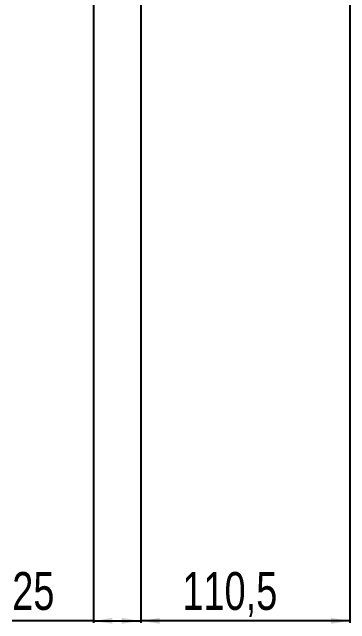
# Model space of a CAD drawing. Header units: millimetres. Extents: x -984 to 2790, y -1538 to 1219.
# Drawn here: x -402.8 to -224.4, y -1329.7 to -1006.7 of the extents above; entities that cross this region are included whole.
import ezdxf

# ---------------------------------------------------------------- set-up
doc = ezdxf.new("R2010")
doc.units = ezdxf.units.MM
doc.layers.add('FORMAT', color=7, linetype='Continuous')
doc.styles.add('SLDTEXTSTYLE0', font='TXT', dxfattribs={"width": 0.75})
doc.dimstyles.new('SLDDIMSTYLE0', dxfattribs={"dimtxt": 20, "dimasz": 10, "dimexe": 0, "dimexo": 0.0625, "dimgap": 5, "dimtad": 2, "dimdec": 1, "dimrnd": 1e-09, "dimzin": 12, "dimdsep": 46, "dimtxsty": 'SLDTEXTSTYLE0', "dimsah": 1, "dimcen": 0.09, "dimadec": 0, "dimazin": 3, "dimtfac": 1, "dimtofl": 0, "dimtmove": 0, "dimatfit": 3, "dimfxl": 0, "dimfrac": 2, "dimtolj": 1, "dimtzin": 12, "dimarcsym": 0})

# ---------------------------------------------------------------- blocks, each defined once
blk = doc.blocks.new('_D_8')
at = {"layer": 'FORMAT'}
for p, q in [((-334.94, -959.18), (-334.94, -1329.21)), ((-224.44, -998.73), (-224.44, -1329.21)), ((-224.44, -1328.21), (-334.94, -1328.21))]:
    blk.add_line(p, q, dxfattribs=at)
for points in [[(-334.94, -1328.21), (-324.94, -1329.75), (-324.94, -1326.67)], [(-224.44, -1328.21), (-234.44, -1326.67), (-234.44, -1329.75)]]:
    blk.add_solid(points, dxfattribs=at)
at = {"layer": 'FORMAT', "insert": (-312.94, -1302.43), "char_height": 20, "attachment_point": 1, "style": 'SLDTEXTSTYLE0'}
blk.add_mtext('110,5', dxfattribs=at)
blk = doc.blocks.new('_D_9')
at = {"layer": 'FORMAT'}
for p, q in [((-359.94, -959.18), (-359.94, -1329.21)), ((-334.94, -959.18), (-334.94, -1329.21)), ((-359.94, -1328.21), (-402.84, -1328.21)), ((-359.94, -1328.21), (-334.94, -1328.21))]:
    blk.add_line(p, q, dxfattribs=at)
for points in [[(-359.94, -1328.21), (-349.94, -1329.75), (-349.94, -1326.67)], [(-334.94, -1328.21), (-344.94, -1326.67), (-344.94, -1329.75)]]:
    blk.add_solid(points, dxfattribs=at)
at = {"layer": 'FORMAT', "insert": (-402.84, -1302.43), "char_height": 20, "attachment_point": 1, "style": 'SLDTEXTSTYLE0'}
blk.add_mtext('25', dxfattribs=at)

msp = doc.modelspace()

# ---------------------------------------------------------------- dimensions: what is measured, and where the dimension line sits
at = {"layer": 'FORMAT'}
for p1, picture, middle in [((-359.94, -959.17), '_D_9', (-388.06, -1328.21)), ((-224.44, -998.72), '_D_8', (-279.69, -1328.21))]:
    dim = msp.add_linear_dim(base=(-334.94, -1328.21), p1=p1, p2=(-334.94, -959.17), angle=0, dimstyle='SLDDIMSTYLE0', dxfattribs=at)
    dim.commit()
    dim.dimension.update_dxf_attribs({"geometry": picture, "text_midpoint": middle, "dimtype": 160})

doc.saveas('drawing.dxf')
